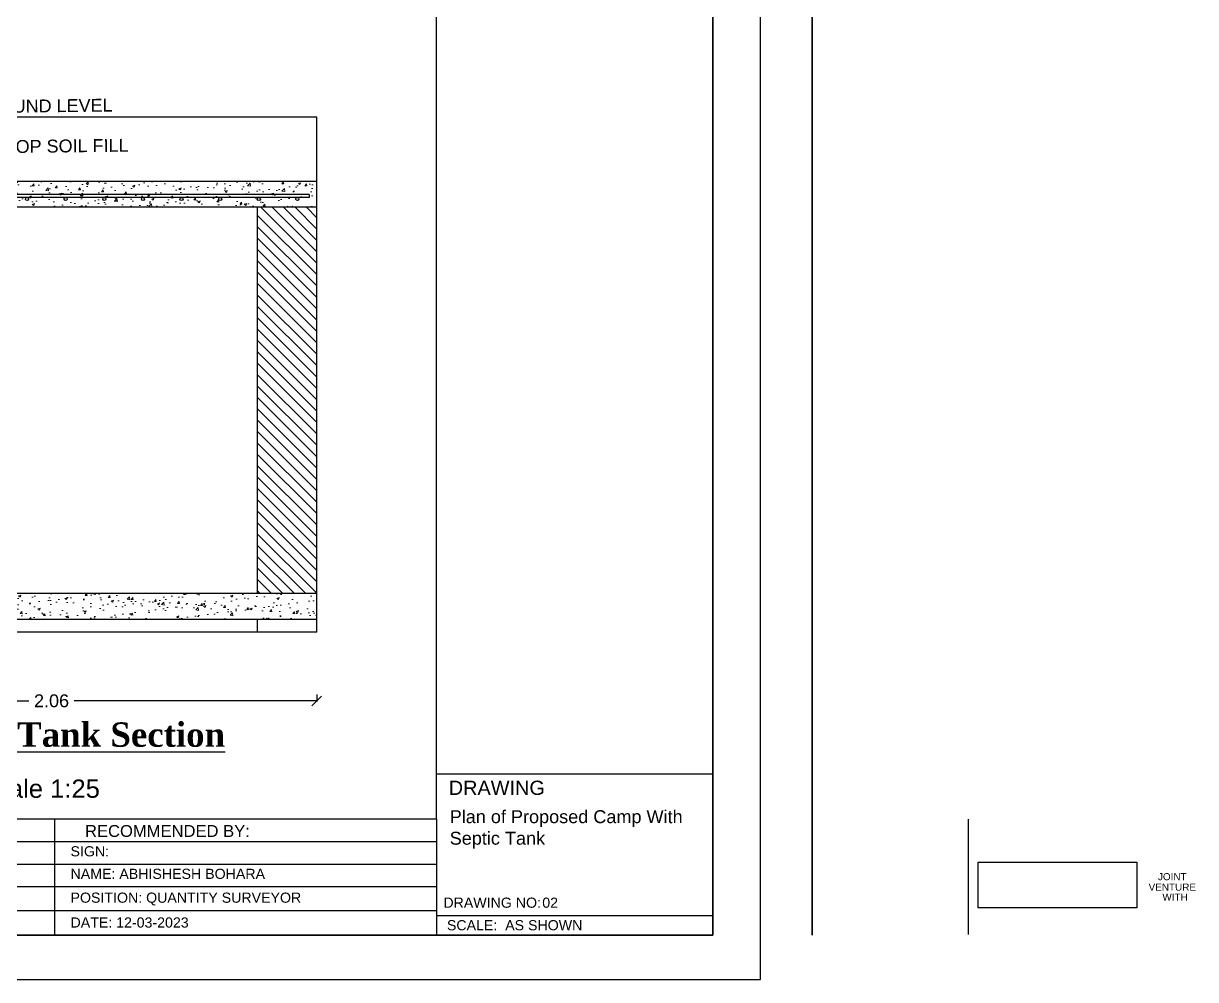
# Model space of a CAD drawing. Header units: metres. Extents: x 428 to 1115, y -4076 to 3914.
# Drawn here: x 1039.99 to 1058.19, y -4075.94 to -4061.09 of the extents above; entities that cross this region are included whole.
import ezdxf
from ezdxf.enums import TextEntityAlignment as Align

# ---------------------------------------------------------------- set-up
doc = ezdxf.new("R2010")
doc.units = ezdxf.units.M
doc.header["$MEASUREMENT"] = 0
doc.header["$PDMODE"] = 2
for name, color, linetype in [('Dimension', 7, 'Continuous'), ('Frame', 7, 'Continuous'), ('trench', 7, 'Continuous'), ('Truss', 202, 'Continuous'), ('wall', 150, 'Continuous')]:
    doc.layers.add(name, color=color, linetype=linetype)
doc.layers.add('hatch-back', color=9, linetype='Continuous', lineweight=5)
doc.styles.add('ARIAL', font='arial.ttf')
doc.styles.add('labor camp', font='arial.ttf')
doc.dimstyles.new('1@25', dxfattribs={"dimtxt": 0.2, "dimasz": 0.15, "dimexe": 0.01, "dimexo": 0.45, "dimgap": 0.09, "dimtad": 0, "dimtih": 1, "dimtoh": 1, "dimlfac": 0.25, "dimzin": 0, "dimdsep": 46, "dimtxsty": 'labor camp', "dimblk": 'OBLIQUE', "dimcen": 0.09, "dimadec": 0, "dimazin": 0, "dimtfac": 1, "dimtofl": 0, "dimtmove": 1, "dimatfit": 3, "dimfxl": 0.1, "dimfxlon": 1, "dimtolj": 1, "dimtzin": 0, "dimarcsym": 0})
picture_1 = doc.add_image_def('image1.png', size_in_pixel=(764, 220))
pattern_1 = [(50, (880.13424, -4101.0514), (0.3586301, -0.03137607), [0.0375, -0.4125]), (355, (880.13424, -4101.0514), (-0.0693757, 0.3760961), [0.03, -0.33]), (100.4514, (880.16413, -4101.054), (0.2892547, 0.3447198), [0.0318701, -0.35057106]), (46.1842, (880.13424, -4100.9514), (0.5336205, -0.0827595), [0.05625, -0.61875]), (96.6356, (880.1787, -4100.9583), (0.4673314, 0.487059), [0.0478051, -0.5258565]), (351.1842, (880.13424, -4100.9514), (0.467331, 0.4870593), [0.045, -0.495]), (21, (880.18424, -4100.9764), (0.29845353, -0.20130945), [0.0375, -0.4125]), (326, (880.18424, -4100.9764), (0.1216577, 0.362575), [0.03, -0.33]), (71.4514, (880.2091, -4100.99316), (0.4201113, 0.16126525), [0.0318701, -0.35057106]), (37.5, (880.13424, -4101.05139), (0.00607993, 0.16644693), [0, -0.326, 0, -0.335, 0, -0.33125]), (7.5, (880.13424, -4101.05139), (0.13153477, 0.19720586), [0, -0.191, 0, -0.3185, 0, -0.12625]), (327.5, (880.02274, -4101.05139), (0.26691122, -0.01127744), [0, -0.125, 0, -0.39, 0, -0.5175]), (317.5, (879.97274, -4101.05139), (0.2915931, 0.0500525), [0, -0.1625, 0, -0.259, 0, -0.3675])]

# ---------------------------------------------------------------- blocks, each defined once
blk = doc.blocks.new('_Oblique')
at = {"color": 0, "linetype": 'ByBlock', "lineweight": -2}
blk.add_line((-0.5, -0.5), (0.5, 0.5), dxfattribs=at)
blk = doc.blocks.new('*D30')
at = {"layer": 'Defpoints', "color": 0, "transparency": 16777216}
for p in [(1036.303, -4070.55), (1044.543, -4070.55), (1044.543, -4071.616)]:
    blk.add_point(p, dxfattribs=at)
at = {"layer": 'Dimension', "color": 0, "lineweight": -2, "transparency": 16777216}
for p, q in [((1036.303, -4071.516), (1036.303, -4071.626)), ((1044.543, -4071.516), (1044.543, -4071.626)), ((1036.303, -4071.616), (1040.072, -4071.616)), ((1044.543, -4071.616), (1040.775, -4071.616))]:
    blk.add_line(p, q, dxfattribs=at)
at = {"layer": 'Dimension', "color": 0, "lineweight": -2, "transparency": 16777216, "xscale": 0.15, "yscale": 0.15, "zscale": 0.15, "rotation": 180}
blk.add_blockref('_Oblique', (1036.303, -4071.616), dxfattribs=at)
at = {"layer": 'Dimension', "color": 0, "lineweight": -2, "transparency": 16777216, "xscale": 0.15, "yscale": 0.15, "zscale": 0.15}
blk.add_blockref('_Oblique', (1044.543, -4071.616), dxfattribs=at)
at = {"layer": 'Dimension', "color": 0, "transparency": 16777216, "insert": (1040.423, -4071.616), "char_height": 0.2, "attachment_point": 5, "style": 'labor camp'}
blk.add_mtext('\\A1;2.06', dxfattribs=at)

msp = doc.modelspace()

# ---------------------------------------------------------------- hatches: boundary and pattern name
at = {"layer": 'Dimension'}
h = msp.add_hatch(dxfattribs=at)
h.set_pattern_fill('ANSI31', color=256, angle=90, style=0)
h.set_pattern_definition([(135, (880.13424, -4101.05139), (-0.08838835, -0.08838835), [])])
h.paths.add_polyline_path([(1044.543, -4069.95), (1044.543, -4063.95), (1043.623, -4063.95), (1043.623, -4069.95)])
at = {"layer": 'hatch-back', "lineweight": 15}
h = msp.add_hatch(dxfattribs=at)
h.set_pattern_fill('AR-CONC', color=256, scale=0.05, style=0)
h.set_pattern_definition(pattern_1)
h.paths.add_polyline_path([(1044.543, -4063.55), (1036.303, -4063.55), (1036.303, -4063.95), (1044.543, -4063.95)])
h = msp.add_hatch(dxfattribs=at)
h.set_pattern_fill('AR-CONC', color=256, scale=0.05, style=0)
h.set_pattern_definition(pattern_1)
h.paths.add_polyline_path([(1036.303, -4069.95), (1036.303, -4070.35), (1044.543, -4070.35), (1044.543, -4069.95)])

# ---------------------------------------------------------------- linework, layer by layer
for p, q in [((1046.403, -4073.451), (1046.403, -4046.956)), ((1040.469, -4073.451), (1040.469, -4075.256)), ((1046.403, -4073.451), (1046.403, -4075.256)), ((1034.535, -4073.801), (1046.403, -4073.801)), ((1040.469, -4073.801), (1041.169, -4073.801)), ((1042.369, -4073.801), (1045.962, -4073.801)), ((1035.235, -4074.151), (1041.669, -4074.151)), ((1041.669, -4074.151), (1046.403, -4074.151)), ((1035.235, -4074.501), (1041.669, -4074.501)), ((1041.669, -4074.501), (1046.403, -4074.501)), ((1035.235, -4074.871), (1041.669, -4074.871)), ((1041.669, -4074.871), (1046.403, -4074.871))]:
    msp.add_line(p, q)
at = {"layer": 'Defpoints', "color": 3}
msp.add_lwpolyline([(1051.435, -4075.944), (1051.435, -4046.244), (1009.435, -4046.244), (1009.435, -4075.944)], close=True, dxfattribs=at)
at = {"layer": 'Frame', "color": 6, "linetype": 'Continuous', "lineweight": 35}
for p, q in [((1050.696, -4075.256), (1050.696, -4046.956)), ((1052.235, -4046.956), (1052.235, -4075.256)), ((1010.235, -4075.256), (1050.696, -4075.256))]:
    msp.add_line(p, q, dxfattribs=at)
at = {"layer": 'Frame', "linetype": 'Continuous', "lineweight": 30}
for p, q in [((1050.696, -4072.756), (1046.403, -4072.756)), ((1046.403, -4073.451), (1010.235, -4073.451)), ((1054.666, -4075.243), (1054.666, -4073.451)), ((1050.696, -4074.956), (1046.403, -4074.956))]:
    msp.add_line(p, q, dxfattribs=at)
at = {"layer": 'trench', "color": 4, "lineweight": -3}
for p, q in [((1044.543, -4062.55), (1036.303, -4062.55)), ((1044.543, -4063.55), (1036.303, -4063.55))]:
    msp.add_line(p, q, dxfattribs=at)
at = {"layer": 'Truss'}
for p, q in [((1044.543, -4070.55), (1044.543, -4062.55)), ((1043.623, -4069.95), (1043.623, -4063.95)), ((1044.543, -4069.95), (1036.303, -4069.95)), ((1044.543, -4070.35), (1036.303, -4070.35)), ((1043.623, -4070.55), (1043.623, -4070.35)), ((1044.543, -4070.55), (1036.303, -4070.55))]:
    msp.add_line(p, q, dxfattribs=at)
at = {"layer": 'wall'}
for p, q in [((1044.423, -4063.75), (1036.482, -4063.75)), ((1044.423, -4063.75), (1044.423, -4063.798)), ((1044.423, -4063.798), (1036.482, -4063.798)), ((1044.543, -4063.95), (1036.303, -4063.95))]:
    msp.add_line(p, q, dxfattribs=at)
for centre in [(1040.042, -4063.821), (1040.642, -4063.821), (1041.242, -4063.821), (1041.842, -4063.821), (1042.442, -4063.821), (1043.042, -4063.821), (1043.642, -4063.821), (1044.242, -4063.821)]:
    msp.add_circle(centre, 0.024, dxfattribs=at)

# ---------------------------------------------------------------- texts
at = {"layer": 'Dimension', "char_height": 0.2, "attachment_point": 5, "rotation": 0.7029, "style": 'labor camp'}
for s, insert in [('GROUND LEVEL', (1040.277, -4062.377)), ('0.25 M TOP SOIL FILL', (1040.191, -4063.004))]:
    msp.add_mtext(s, dxfattribs=dict(at, insert=insert))
at = {"layer": 'Dimension', "attachment_point": 1, "style": 'labor camp'}
for s, insert, char_height, width in [('{\\fTimes New Roman|b1|i0|c0|p18;\\LSeptic Tank Section}', (1038.249, -4071.95), 0.37925, 5.36037), ('Scale 1:25', (1039.297, -4072.837), 0.2844, 4.93081)]:
    msp.add_mtext(s, dxfattribs=dict(at, insert=insert, char_height=char_height, width=width))
at = {"layer": 'Frame', "color": 7, "linetype": 'Continuous', "style": 'ARIAL'}
for s, height, p in [(' DRAWING ', 0.2212, (1047.339, -4072.966)), ('JOINT ', 0.1103, (1057.852, -4074.346)), ('VENTURE ', 0.1103, (1057.852, -4074.509)), (' WITH', 0.1103, (1057.852, -4074.663))]:
    msp.add_text(s, height=height, dxfattribs=at).set_placement(p, align=Align.MIDDLE)
for s, height, p in [('RECOMMENDED BY:', 0.18429, (1040.943, -4073.729)), ('SIGN:', 0.1576, (1040.718, -4074.031)), ('NAME: ABHISHESH BOHARA', 0.15757, (1040.718, -4074.381)), ('POSITION: QUANTITY SURVEYOR', 0.15757, (1040.718, -4074.751)), ('DRAWING NO: ', 0.15757, (1046.509, -4074.829)), ('02', 0.1576, (1048.045, -4074.829)), ('DATE: 12-03-2023', 0.15757, (1040.718, -4075.137)), ('SCALE:  AS SHOWN', 0.15757, (1046.564, -4075.179))]:
    msp.add_text(s, height=height, dxfattribs=at).set_placement(p)
at = {"layer": 'Frame', "color": 7, "insert": (1046.607, -4073.314), "char_height": 0.2009, "width": 4.30274, "attachment_point": 1, "style": 'ARIAL'}
msp.add_mtext('\\pt28.13;Plan of Proposed Camp With Septic Tank', dxfattribs=at)

# ---------------------------------------------------------------- dimensions: what is measured, and where the dimension line sits
at = {"layer": 'Dimension'}
dim = msp.add_linear_dim(base=(1044.543, -4071.616), p1=(1036.303, -4070.55), p2=(1044.543, -4070.55), dimstyle='1@25', dxfattribs=at)
dim.commit()
dim.dimension.update_dxf_attribs({"geometry": '*D30', "text_midpoint": (1040.423, -4071.616)})

# ---------------------------------------------------------------- pictures from other files: only their frames are drawn
image = msp.add_image(picture_1, insert=(1054.816, -4074.829), size_in_units=(2.462, 0.709))
image.dxf.flags = 7

doc.saveas('drawing.dxf')
